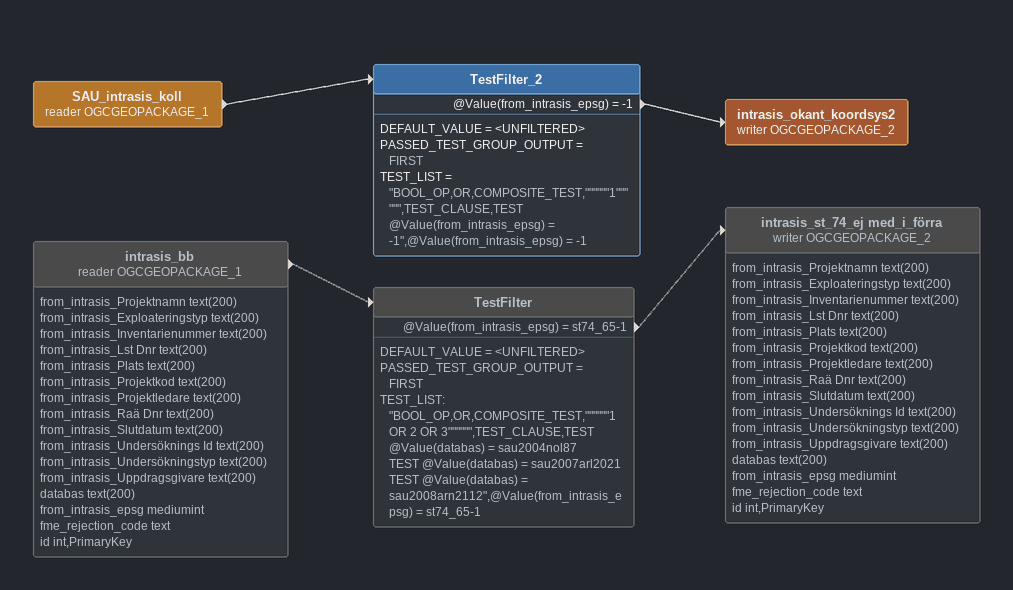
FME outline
SAU_intrasis_koll (reader OGCGEOPACKAGE_1)
    -> TestFilter_2
TestFilter_2
    DEFAULT_VALUE = <UNFILTERED>
    PASSED_TEST_GROUP_OUTPUT = FIRST
    TEST_LIST = "BOOL_OP,OR,COMPOSITE_TEST,""""""1"""""",TEST_CLAUSE,TEST @Value(from_intrasis_epsg) = -1",@Value(from_intrasis_epsg) = -1
    @Value(from_intrasis_epsg) = -1 -> intrasis_okant_koordsys2 (writer OGCGEOPACKAGE_2)
intrasis_okant_koordsys2 (writer OGCGEOPACKAGE_2)
intrasis_bb (reader OGCGEOPACKAGE_1) [off]
    attributes: from_intrasis_Projektnamn text(200), from_intrasis_Exploateringstyp text(200), from_intrasis_Inventarienummer text(200), from_intrasis_Lst Dnr text(200), from_intrasis_Plats text(200), from_intrasis_Projektkod text(200), from_intrasis_Projektledare text(200), from_intrasis_Raä Dnr text(200), from_intrasis_Slutdatum text(200), from_intrasis_Undersöknings Id text(200), from_intrasis_Undersökningstyp text(200), from_intrasis_Uppdragsgivare text(200), databas text(200), from_intrasis_epsg mediumint, fme_rejection_code text, id int,PrimaryKey
    -> TestFilter [off]
TestFilter [off]
    DEFAULT_VALUE = <UNFILTERED>
    PASSED_TEST_GROUP_OUTPUT = FIRST
    TEST_LIST:
      "BOOL_OP,OR,COMPOSITE_TEST,""""""1 OR 2 OR 3"""""",TEST_CLAUSE,TEST @Value(databas) = sau2004nol87
      TEST @Value(databas) = sau2007arl2021
      TEST @Value(databas) = sau2008arn2112",@Value(from_intrasis_epsg) = st74_65-1
    @Value(from_intrasis_epsg) = st74_65-1 -> intrasis_st_74_ej med_i_förra (writer OGCGEOPACKAGE_2) [off]
intrasis_st_74_ej med_i_förra (writer OGCGEOPACKAGE_2) [off]
    attributes: from_intrasis_Projektnamn text(200), from_intrasis_Exploateringstyp text(200), from_intrasis_Inventarienummer text(200), from_intrasis_Lst Dnr text(200), from_intrasis_Plats text(200), from_intrasis_Projektkod text(200), from_intrasis_Projektledare text(200), from_intrasis_Raä Dnr text(200), from_intrasis_Slutdatum text(200), from_intrasis_Undersöknings Id text(200), from_intrasis_Undersökningstyp text(200), from_intrasis_Uppdragsgivare text(200), databas text(200), from_intrasis_epsg mediumint, fme_rejection_code text, id int,PrimaryKey
